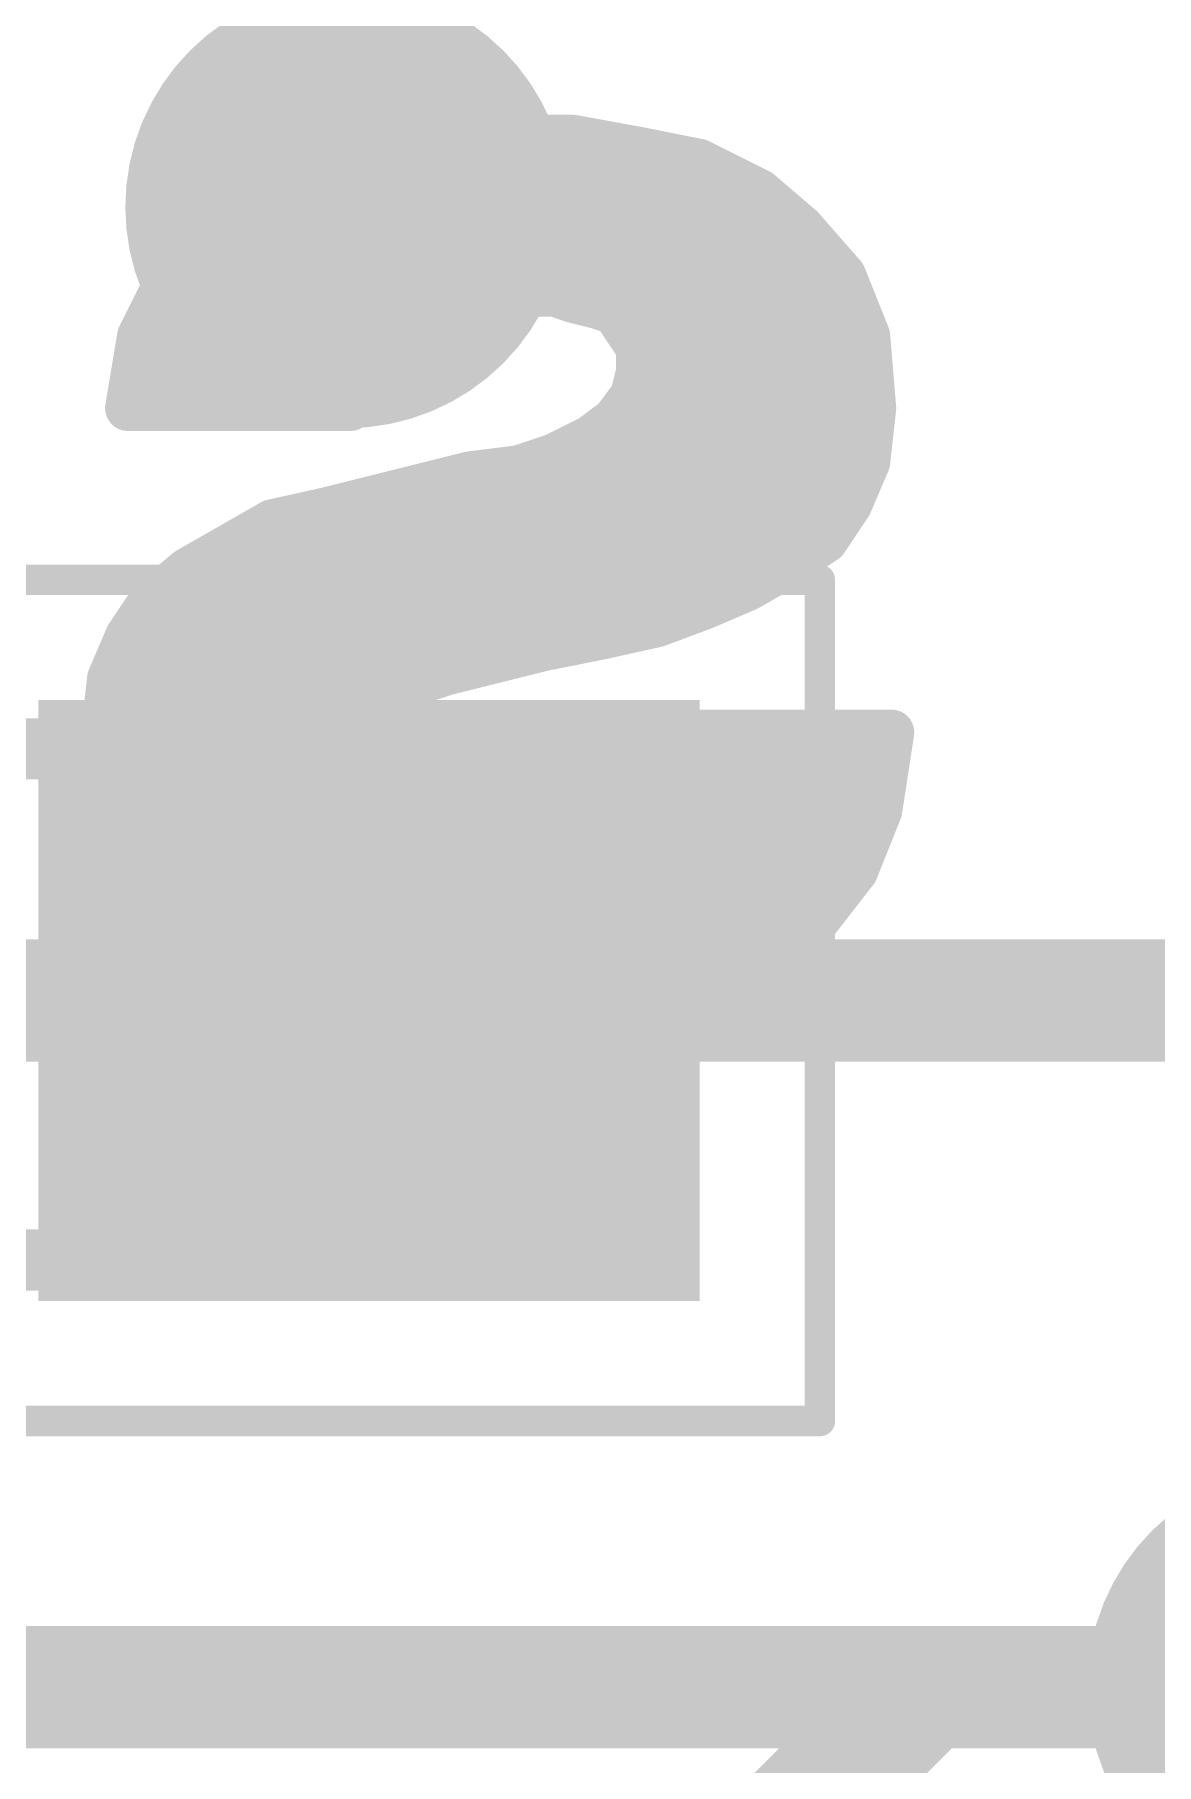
# Model space of a CAD drawing. Extents: x -31.8 to 54.9, y -9.4 to 30.
# Drawn here: x 16.804 to 18.67, y 10.159 to 13.038 of the extents above; entities that cross this region are included whole.
import ezdxf

# ---------------------------------------------------------------- set-up
doc = ezdxf.new("R2010")
doc.units = 0
for name, color, linetype in [('1', 12, 'CONTINUOUS'), ('16', 132, 'CONTINUOUS'), ('18', 110, 'CONTINUOUS'), ('22', 253, 'CONTINUOUS'), ('39', 12, 'CONTINUOUS'), ('51', 253, 'CONTINUOUS')]:
    doc.layers.add(name, color=color, linetype=linetype)

# ---------------------------------------------------------------- blocks, each defined once
blk = doc.blocks.new('RECT')
blk.add_solid([(-0.5, -0.5), (0.5, -0.5), (-0.5, 0.5), (0.5, 0.5)])
blk = doc.blocks.new('ROUNDV')
at = {"const_width": 0.5}
blk.add_lwpolyline([(0, -0.25, 1), (0, 0.25, 1), (0, -0.25)], format="xyb", dxfattribs=at)

msp = doc.modelspace()

# ---------------------------------------------------------------- linework, layer by layer
at = {"layer": '1', "const_width": 0.2032}
for points in [[(18.288, 10.287), (17.106, 9.105)], [(18.923, 10.287), (18.288, 10.287)]]:
    msp.add_lwpolyline(points, dxfattribs=at)
at = {"layer": '1', "const_width": 0.1016}
for points in [[(18.288, 10.3378, 1), (18.288, 10.2362)], [(18.3239, 10.2511, 1), (18.2521, 10.3229)]]:
    msp.add_lwpolyline(points, format="xyb", dxfattribs=at)
at = {"layer": '16', "const_width": 0.2032}
for points in [[(20.32, 11.43), (13.2334, 11.43)], [(14.8082, 10.287), (18.923, 10.287)]]:
    msp.add_lwpolyline(points, dxfattribs=at)
at = {"layer": '22', "const_width": 0.0762}
for points in [[(17.469, 12.866), (17.359, 12.846)], [(17.699, 12.866), (17.469, 12.866)], [(17.809, 12.846), (17.699, 12.866)], [(17.359, 12.846), (17.259, 12.816)], [(17.909, 12.826), (17.809, 12.846)], [(17.259, 12.816), (17.169, 12.776)], [(18.009, 12.776), (17.909, 12.826)], [(17.169, 12.776), (17.089, 12.716)], [(17.2266, 12.8016), (17.9578, 12.8016)], [(18.079, 12.716), (18.009, 12.776)], [(17.1015, 12.7254), (18.068, 12.7254)], [(17.089, 12.716), (17.029, 12.636)], [(18.149, 12.636), (18.079, 12.716)], [(17.029, 12.636), (16.979, 12.536)], [(17.0389, 12.6492), (18.1375, 12.6492)], [(18.189, 12.536), (18.149, 12.636)], [(17.449, 12.586), (17.499, 12.606)], [(17.499, 12.606), (17.669, 12.606)], [(17.669, 12.606), (17.699, 12.596)], [(16.9975, 12.573), (17.423, 12.573)], [(17.409, 12.566), (17.449, 12.586)], [(17.699, 12.596), (17.739, 12.586)], [(17.739, 12.586), (17.769, 12.576)], [(17.769, 12.576), (17.809, 12.516)], [(17.771, 12.573), (18.1742, 12.573)], [(17.359, 12.516), (17.379, 12.546)], [(17.379, 12.546), (17.409, 12.566)], [(16.979, 12.536), (16.959, 12.416)], [(17.339, 12.466), (17.359, 12.516)], [(17.809, 12.516), (17.809, 12.476)], [(18.199, 12.416), (18.189, 12.536)], [(16.9725, 12.4968), (17.3513, 12.4968)], [(17.809, 12.4968), (18.1923, 12.4968)], [(17.329, 12.416), (17.339, 12.466)], [(17.809, 12.476), (17.799, 12.436)], [(17.799, 12.436), (17.769, 12.396)], [(16.959, 12.416), (17.329, 12.416)], [(16.9598, 12.4206), (17.3299, 12.4206)], [(17.7874, 12.4206), (18.1986, 12.4206)], [(18.189, 12.326), (18.199, 12.416)], [(17.769, 12.396), (17.729, 12.366)], [(17.729, 12.366), (17.669, 12.336)], [(17.6858, 12.3444), (18.191, 12.3444)], [(17.609, 12.316), (17.529, 12.306)], [(17.669, 12.336), (17.609, 12.316)], [(18.159, 12.256), (18.189, 12.326)], [(17.529, 12.306), (17.289, 12.246)], [(17.3778, 12.2682), (18.1642, 12.2682)], [(18.119, 12.196), (18.159, 12.256)], [(17.289, 12.246), (17.199, 12.226)], [(17.199, 12.226), (17.059, 12.146)], [(17.1395, 12.192), (18.113, 12.192)], [(18.059, 12.156), (18.119, 12.196)], [(17.059, 12.146), (16.999, 12.096)], [(17.989, 12.116), (18.059, 12.156)], [(17.0228, 12.1158), (17.9885, 12.1158)], [(17.919, 12.086), (17.989, 12.116)], [(16.999, 12.096), (16.959, 12.036)], [(17.839, 12.056), (17.919, 12.086)], [(17.749, 12.036), (17.839, 12.056)], [(16.959, 12.036), (16.929, 11.966)], [(16.9614, 12.0396), (17.7652, 12.0396)], [(17.649, 12.016), (17.749, 12.036)], [(17.489, 11.976), (17.649, 12.016)], [(17.429, 11.956), (17.489, 11.976)], [(16.929, 11.966), (16.919, 11.876)], [(16.9287, 11.9634), (17.4512, 11.9634)], [(17.379, 11.926), (17.429, 11.956)], [(17.339, 11.896), (17.379, 11.926)], [(16.9202, 11.8872), (17.3346, 11.8872)], [(17.319, 11.856), (17.339, 11.896)], [(16.919, 11.876), (16.939, 11.746)], [(17.309, 11.816), (17.319, 11.856)], [(17.859, 11.876), (17.859, 11.816)], [(18.229, 11.876), (17.859, 11.876)], [(18.209, 11.746), (18.229, 11.876)], [(16.929, 11.811), (17.3102, 11.811)], [(17.329, 11.736), (17.309, 11.816)], [(17.859, 11.816), (17.839, 11.766)], [(17.857, 11.811), (18.219, 11.811)], [(16.939, 11.746), (16.979, 11.636)], [(17.839, 11.766), (17.809, 11.726)], [(18.169, 11.646), (18.209, 11.746)], [(16.9431, 11.7348), (17.3302, 11.7348)], [(17.359, 11.706), (17.329, 11.736)], [(17.809, 11.726), (17.729, 11.666)], [(17.8156, 11.7348), (18.2045, 11.7348)], [(17.399, 11.676), (17.359, 11.706)], [(16.9708, 11.6586), (17.4338, 11.6586)], [(17.439, 11.656), (17.399, 11.676)], [(17.479, 11.646), (17.439, 11.656)], [(17.669, 11.656), (17.619, 11.646)], [(17.729, 11.666), (17.669, 11.656)], [(17.6846, 11.6586), (18.174, 11.6586)], [(16.979, 11.636), (17.039, 11.556)], [(17.519, 11.646), (17.479, 11.646)], [(17.559, 11.636), (17.519, 11.646)], [(17.619, 11.646), (17.559, 11.636)], [(18.099, 11.556), (18.169, 11.646)], [(17.0192, 11.5824), (18.1195, 11.5824)], [(17.039, 11.556), (17.119, 11.486)], [(18.019, 11.486), (18.099, 11.556)], [(17.0959, 11.5062), (18.0421, 11.5062)], [(17.119, 11.486), (17.219, 11.436)], [(17.919, 11.436), (18.019, 11.486)], [(17.219, 11.436), (17.329, 11.406)], [(17.241, 11.43), (17.897, 11.43)], [(17.809, 11.406), (17.919, 11.436)], [(17.329, 11.406), (17.449, 11.386)], [(17.689, 11.386), (17.809, 11.406)], [(17.449, 11.386), (17.569, 11.376)], [(17.569, 11.376), (17.689, 11.386)]]:
    msp.add_lwpolyline(points, dxfattribs=at)
at = {"layer": '22', "const_width": 0.0381}
for points in [[(17.469, 12.8851, 1), (17.469, 12.847)], [(17.4724, 12.8473, 1), (17.4656, 12.8847)], [(17.7024, 12.8847, 1), (17.6956, 12.8473)], [(17.699, 12.847, 1), (17.699, 12.8851)], [(17.3556, 12.8647, 1), (17.3624, 12.8273)], [(17.3645, 12.8278, 1), (17.3535, 12.8642)], [(17.8127, 12.8647, 1), (17.8053, 12.8273)], [(17.8056, 12.8273, 1), (17.8124, 12.8647)], [(17.2535, 12.8342, 1), (17.2645, 12.7978)], [(17.2667, 12.7986, 1), (17.2513, 12.8334)], [(17.9175, 12.843, 1), (17.9005, 12.809)], [(17.9053, 12.8073, 1), (17.9127, 12.8447)], [(17.1613, 12.7934, 1), (17.1767, 12.7586)], [(17.1804, 12.7608, 1), (17.1576, 12.7912)], [(17.2266, 12.8207, 1), (17.2266, 12.7826)], [(17.9578, 12.7826, 1), (17.9578, 12.8207)], [(18.0214, 12.7905, 1), (17.9966, 12.7615)], [(18.0005, 12.759, 1), (18.0175, 12.793)], [(17.1015, 12.7445, 1), (17.1015, 12.7064)], [(18.068, 12.7064, 1), (18.068, 12.7445)], [(17.0776, 12.7312, 1), (17.1004, 12.7008)], [(17.1042, 12.7046, 1), (17.0738, 12.7274)], [(18.0933, 12.7285, 1), (18.0647, 12.7035)], [(18.0666, 12.7015, 1), (18.0914, 12.7305)], [(17.046, 12.6275, 1), (17.012, 12.6445)], [(17.0389, 12.6683, 1), (17.0389, 12.6302)], [(18.1667, 12.6431, 1), (18.1313, 12.6289)], [(18.1375, 12.6302, 1), (18.1375, 12.6683)], [(17.0138, 12.6474, 1), (17.0442, 12.6246)], [(17.499, 12.625, 1), (17.499, 12.5869)], [(17.5061, 12.5883, 1), (17.4919, 12.6237)], [(17.675, 12.6241, 1), (17.663, 12.5879)], [(17.669, 12.5869, 1), (17.669, 12.625)], [(18.1347, 12.6235, 1), (18.1633, 12.6485)], [(16.9975, 12.5921, 1), (16.9975, 12.554)], [(17.423, 12.554, 1), (17.423, 12.5921)], [(17.4419, 12.6037, 1), (17.4561, 12.5683)], [(17.4575, 12.569, 1), (17.4405, 12.603)], [(17.7036, 12.6145, 1), (17.6944, 12.5775)], [(17.693, 12.5779, 1), (17.705, 12.6141)], [(17.745, 12.6041, 1), (17.733, 12.5679)], [(17.7344, 12.5675, 1), (17.7436, 12.6045)], [(17.7849, 12.5866, 1), (17.7531, 12.5654)], [(17.771, 12.5921, 1), (17.771, 12.554)], [(17.763, 12.5579, 1), (17.775, 12.5941)], [(18.1742, 12.554, 1), (18.1742, 12.5921)], [(17.3949, 12.5354, 1), (17.3631, 12.5566)], [(17.4005, 12.583, 1), (17.4175, 12.549)], [(17.4196, 12.5501, 1), (17.3984, 12.5819)], [(16.962, 12.5445, 1), (16.996, 12.5275)], [(16.9978, 12.5329, 1), (16.9602, 12.5391)], [(17.3767, 12.5089, 1), (17.3413, 12.5231)], [(17.3684, 12.5619, 1), (17.3896, 12.5301)], [(17.8281, 12.516, 1), (17.79, 12.516)], [(18.208, 12.5376, 1), (18.17, 12.5344)], [(18.1713, 12.5289, 1), (18.2067, 12.5431)], [(16.9725, 12.5159, 1), (16.9725, 12.4778)], [(17.3431, 12.5266, 1), (17.3749, 12.5054)], [(17.3513, 12.4778, 1), (17.3513, 12.5159)], [(17.809, 12.5159, 1), (17.809, 12.4778)], [(17.7931, 12.5054, 1), (17.8249, 12.5266)], [(18.1923, 12.4778, 1), (18.1923, 12.5159)], [(17.3577, 12.4623, 1), (17.3203, 12.4697)], [(17.8275, 12.4714, 1), (17.7905, 12.4806)], [(17.3213, 12.4731, 1), (17.3567, 12.4589)], [(17.8142, 12.4246, 1), (17.7838, 12.4474)], [(17.79, 12.476, 1), (17.8281, 12.476)], [(16.959, 12.4351, 1), (16.959, 12.397)], [(16.9402, 12.4191, 1), (16.9778, 12.4129)], [(16.9598, 12.4397, 1), (16.9598, 12.4016)], [(17.3103, 12.4197, 1), (17.3477, 12.4123)], [(17.329, 12.397, 1), (17.329, 12.4351)], [(17.3299, 12.4016, 1), (17.3299, 12.4397)], [(17.7874, 12.4397, 1), (17.7874, 12.4016)], [(17.7805, 12.4406, 1), (17.8175, 12.4314)], [(18.2179, 12.4139, 1), (18.1801, 12.4181)], [(18.1986, 12.4016, 1), (18.1986, 12.4397)], [(17.7538, 12.4074, 1), (17.7842, 12.3846)], [(17.7804, 12.3808, 1), (17.7576, 12.4112)], [(18.18, 12.4144, 1), (18.218, 12.4176)], [(17.6858, 12.3635, 1), (17.6858, 12.3254)], [(17.7176, 12.3812, 1), (17.7404, 12.3508)], [(17.7375, 12.349, 1), (17.7205, 12.383)], [(18.191, 12.3254, 1), (18.191, 12.3635)], [(17.603, 12.3341, 1), (17.615, 12.2979)], [(17.6114, 12.2971, 1), (17.6066, 12.3349)], [(17.6605, 12.353, 1), (17.6775, 12.319)], [(17.675, 12.3179, 1), (17.663, 12.3541)], [(18.2065, 12.3185, 1), (18.1715, 12.3335)], [(17.5266, 12.3249, 1), (17.5314, 12.2871)], [(17.5336, 12.2875, 1), (17.5244, 12.3245)], [(18.1701, 12.3281, 1), (18.2079, 12.3239)], [(17.3778, 12.2873, 1), (17.3778, 12.2492)], [(18.1749, 12.2454, 1), (18.1431, 12.2666)], [(18.1642, 12.2492, 1), (18.1642, 12.2873)], [(17.2844, 12.2645, 1), (17.2936, 12.2275)], [(17.2931, 12.2274, 1), (17.2849, 12.2646)], [(18.1415, 12.2635, 1), (18.1765, 12.2485)], [(17.1949, 12.2446, 1), (17.2031, 12.2074)], [(17.2085, 12.2095, 1), (17.1895, 12.2425)], [(17.1395, 12.2111, 1), (17.1395, 12.173)], [(18.1031, 12.2066, 1), (18.1349, 12.1854)], [(18.1296, 12.1801, 1), (18.1084, 12.2119)], [(18.113, 12.173, 1), (18.113, 12.2111)], [(17.0495, 12.1625, 1), (17.0685, 12.1295)], [(17.0712, 12.1314, 1), (17.0468, 12.1606)], [(18.0484, 12.1719, 1), (18.0696, 12.1401)], [(18.0685, 12.1395, 1), (18.0495, 12.1725)], [(17.0228, 12.1349, 1), (17.0228, 12.0968)], [(17.9795, 12.1325, 1), (17.9985, 12.0995)], [(17.9965, 12.0985, 1), (17.9815, 12.1335)], [(17.9885, 12.0968, 1), (17.9885, 12.1349)], [(16.9868, 12.1106, 1), (17.0112, 12.0814)], [(17.0149, 12.0854, 1), (16.9831, 12.1066)], [(17.9115, 12.1035, 1), (17.9265, 12.0685)], [(17.9257, 12.0682, 1), (17.9123, 12.1038)], [(17.8323, 12.0738, 1), (17.8457, 12.0382)], [(17.8431, 12.0374, 1), (17.8349, 12.0746)], [(16.9431, 12.0466, 1), (16.9749, 12.0254)], [(16.9765, 12.0285, 1), (16.9415, 12.0435)], [(16.9614, 12.0587, 1), (16.9614, 12.0206)], [(17.7449, 12.0546, 1), (17.7531, 12.0174)], [(17.7527, 12.0173, 1), (17.7453, 12.0547)], [(17.7652, 12.0206, 1), (17.7652, 12.0587)], [(17.6453, 12.0347, 1), (17.6527, 11.9973)], [(17.6536, 11.9975, 1), (17.6444, 12.0345)], [(17.4844, 11.9945, 1), (17.4936, 11.9575)], [(17.495, 11.9579, 1), (17.483, 11.9941)], [(16.9287, 11.9825, 1), (16.9287, 11.9444)], [(16.9115, 11.9735, 1), (16.9465, 11.9585)], [(16.9479, 11.9639, 1), (16.9101, 11.9681)], [(17.423, 11.9741, 1), (17.435, 11.9379)], [(17.4388, 11.9397, 1), (17.4192, 11.9723)], [(17.4512, 11.9444, 1), (17.4512, 11.9825)], [(17.3692, 11.9423, 1), (17.3888, 11.9097)], [(17.3904, 11.9108, 1), (17.3676, 11.9412)], [(16.9202, 11.9063, 1), (16.9202, 11.8681)], [(17.3276, 11.9112, 1), (17.3504, 11.8808)], [(17.356, 11.8875, 1), (17.322, 11.9045)], [(17.3346, 11.8681, 1), (17.3346, 11.9063)], [(16.9378, 11.8789, 1), (16.9002, 11.8731)], [(16.9001, 11.8781, 1), (16.9379, 11.8739)], [(17.3375, 11.8514, 1), (17.3005, 11.8606)], [(17.8781, 11.876, 1), (17.84, 11.876)], [(17.859, 11.8951, 1), (17.859, 11.857)], [(18.2478, 11.8731, 1), (18.2102, 11.8789)], [(18.229, 11.857, 1), (18.229, 11.8951)], [(17.302, 11.8645, 1), (17.336, 11.8475)], [(16.929, 11.83, 1), (16.929, 11.7919)], [(17.3275, 11.8206, 1), (17.2905, 11.8114)], [(17.2905, 11.8206, 1), (17.3275, 11.8114)], [(17.3102, 11.7919, 1), (17.3102, 11.83)], [(17.857, 11.83, 1), (17.857, 11.7919)], [(17.84, 11.816, 1), (17.8781, 11.816)], [(17.8767, 11.8089, 1), (17.8413, 11.8231)], [(18.219, 11.7919, 1), (18.219, 11.83)], [(16.9569, 11.7525, 1), (16.9211, 11.7395)], [(17.8213, 11.7731, 1), (17.8567, 11.7589)], [(17.8542, 11.7546, 1), (17.8238, 11.7774)], [(18.2267, 11.7389, 1), (18.1913, 11.7531)], [(16.9202, 11.7431, 1), (16.9578, 11.7489)], [(16.9431, 11.7538, 1), (16.9431, 11.7157)], [(17.3425, 11.7495, 1), (17.3155, 11.7225)], [(17.3105, 11.7314, 1), (17.3475, 11.7406)], [(17.3302, 11.7157, 1), (17.3302, 11.7538)], [(17.7938, 11.7374, 1), (17.8242, 11.7146)], [(17.8156, 11.7538, 1), (17.8156, 11.7157)], [(17.8204, 11.7108, 1), (17.7976, 11.7412)], [(18.1902, 11.7489, 1), (18.2278, 11.7431)], [(18.2045, 11.7157, 1), (18.2045, 11.7538)], [(17.3704, 11.7212, 1), (17.3476, 11.6908)], [(17.3455, 11.6925, 1), (17.3725, 11.7195)], [(16.9708, 11.6776, 1), (16.9708, 11.6395)], [(17.4075, 11.693, 1), (17.3905, 11.659)], [(17.3876, 11.6608, 1), (17.4104, 11.6912)], [(17.4436, 11.6745, 1), (17.4344, 11.6375)], [(17.4305, 11.639, 1), (17.4475, 11.673)], [(17.4338, 11.6395, 1), (17.4338, 11.6776)], [(17.6659, 11.6748, 1), (17.6721, 11.6372)], [(17.6727, 11.6373, 1), (17.6653, 11.6747)], [(17.6846, 11.6776, 1), (17.6846, 11.6395)], [(17.7176, 11.6812, 1), (17.7404, 11.6508)], [(17.7321, 11.6472, 1), (17.7259, 11.6848)], [(18.174, 11.6395, 1), (18.174, 11.6776)], [(16.9942, 11.6474, 1), (16.9638, 11.6246)], [(16.9611, 11.6295, 1), (16.9969, 11.6425)], [(17.479, 11.6651, 1), (17.479, 11.627)], [(17.4744, 11.6275, 1), (17.4836, 11.6645)], [(17.5236, 11.6645, 1), (17.5144, 11.6275)], [(17.519, 11.627, 1), (17.519, 11.6651)], [(17.5559, 11.6548, 1), (17.5621, 11.6172)], [(17.5544, 11.6175, 1), (17.5636, 11.6545)], [(17.6153, 11.6647, 1), (17.6227, 11.6273)], [(17.6221, 11.6272, 1), (17.6159, 11.6648)], [(18.1513, 11.6531, 1), (18.1867, 11.6389)], [(18.184, 11.6343, 1), (18.154, 11.6577)], [(17.0192, 11.6014, 1), (17.0192, 11.5633)], [(18.1195, 11.5633, 1), (18.1195, 11.6014)], [(17.0515, 11.5703, 1), (17.0265, 11.5417)], [(17.0238, 11.5446, 1), (17.0542, 11.5674)], [(18.084, 11.5677, 1), (18.114, 11.5443)], [(18.1115, 11.5417, 1), (18.0865, 11.5703)], [(17.0959, 11.5252, 1), (17.0959, 11.4871)], [(17.1275, 11.503, 1), (17.1105, 11.469)], [(17.1065, 11.4717, 1), (17.1315, 11.5003)], [(18.0065, 11.5003, 1), (18.0315, 11.4717)], [(18.0275, 11.469, 1), (18.0105, 11.503)], [(18.0421, 11.4871, 1), (18.0421, 11.5252)], [(17.224, 11.4544, 1), (17.214, 11.4176)], [(17.2105, 11.419, 1), (17.2275, 11.453)], [(17.241, 11.449, 1), (17.241, 11.4109)], [(17.897, 11.4109, 1), (17.897, 11.449)], [(17.9105, 11.453, 1), (17.9275, 11.419)], [(17.924, 11.4176, 1), (17.914, 11.4544)], [(17.3321, 11.4248, 1), (17.3259, 11.3872)], [(17.324, 11.3876, 1), (17.334, 11.4244)], [(17.804, 11.4244, 1), (17.814, 11.3876)], [(17.8121, 11.3872, 1), (17.8059, 11.4248)], [(17.4506, 11.405, 1), (17.4474, 11.367)], [(17.4459, 11.3672, 1), (17.4521, 11.4048)], [(17.5674, 11.395, 1), (17.5706, 11.357)], [(17.5674, 11.357, 1), (17.5706, 11.395)], [(17.6859, 11.4048, 1), (17.6921, 11.3672)], [(17.6906, 11.367, 1), (17.6874, 11.405)]]:
    msp.add_lwpolyline(points, format="xyb", dxfattribs=at)
at = {"layer": '39', "const_width": 0.0508}
for points in [[(14.91, 12.13), (18.11, 12.13)], [(18.11, 12.13), (18.11, 10.73)], [(18.11, 10.73), (14.91, 10.73)]]:
    msp.add_lwpolyline(points, dxfattribs=at)
at = {"layer": '39', "const_width": 0.0254}
for points in [[(18.1227, 12.13, 1), (18.0973, 12.13)], [(18.11, 12.1173, 1), (18.11, 12.1427)], [(18.0973, 10.73, 1), (18.1227, 10.73)], [(18.11, 10.7173, 1), (18.11, 10.7427)]]:
    msp.add_lwpolyline(points, format="xyb", dxfattribs=at)
at = {"layer": '51', "const_width": 0.1016}
for points in [[(16.866, 11.849), (16.154, 11.849)], [(16.866, 10.998), (16.154, 10.998)]]:
    msp.add_lwpolyline(points, dxfattribs=at)
at = {"layer": '51', "const_width": 0.0508}
for points in [[(16.866, 11.8236, 1), (16.866, 11.8744)], [(16.866, 10.9726, 1), (16.866, 11.0234)]]:
    msp.add_lwpolyline(points, format="xyb", dxfattribs=at)

# ---------------------------------------------------------------- block references
at = {"layer": '1', "xscale": 1.1, "rotation": 180}
msp.add_blockref('RECT', (17.36, 11.43), dxfattribs=at)
at = {"layer": '18', "xscale": 0.7366, "yscale": 0.7366}
for p in [(17.3228, 12.7508), (17.3228, 12.7508), (18.923, 10.287), (18.923, 10.287)]:
    msp.add_blockref('ROUNDV', p, dxfattribs=at)
at = {"layer": '51', "xscale": 0.5001, "yscale": 0.95, "rotation": 180}
msp.add_blockref('RECT', (17.0982, 11.4249), dxfattribs=at)

doc.saveas('drawing.dxf')
